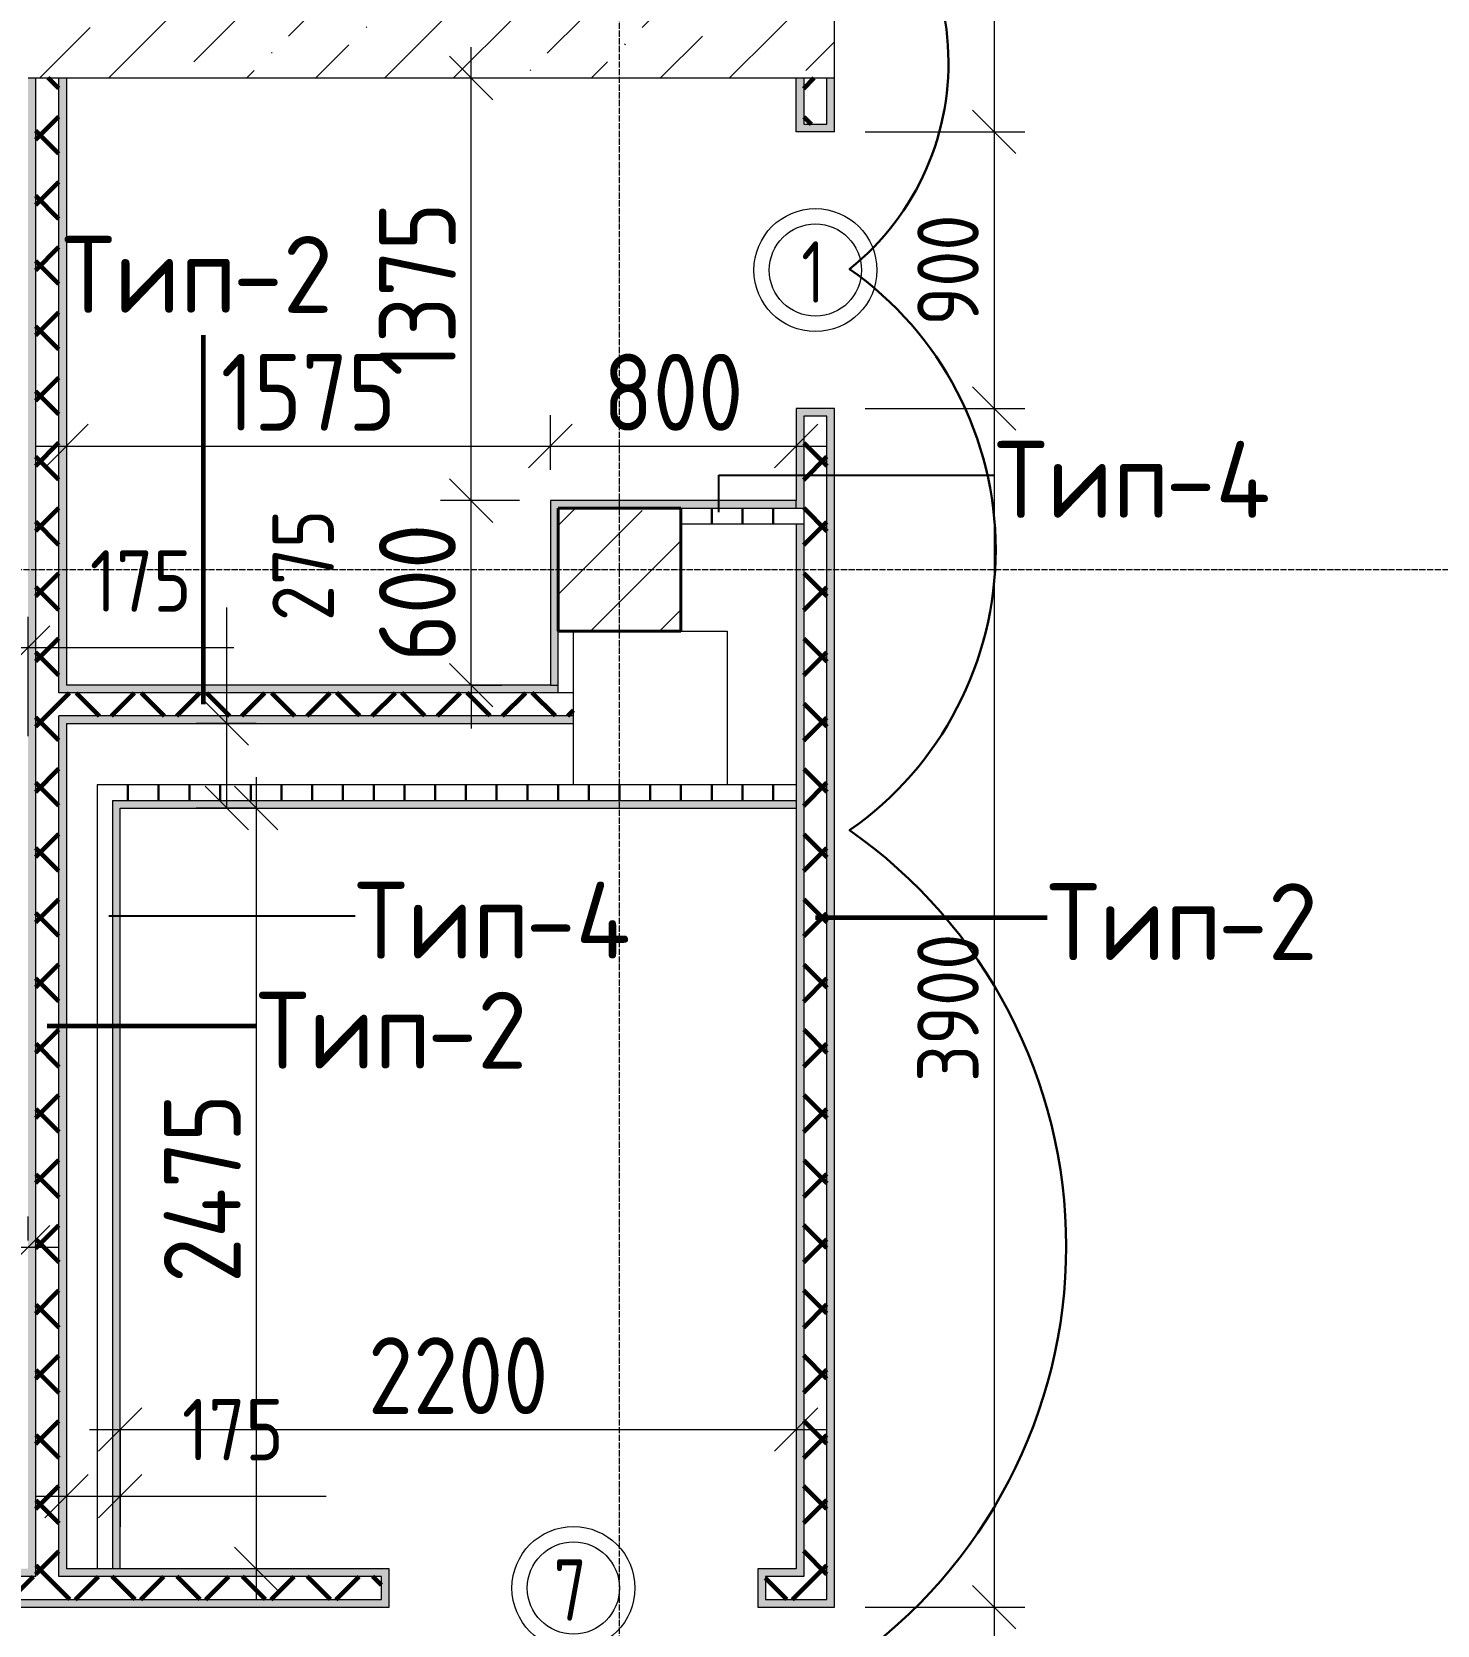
# Model space of a CAD drawing. Header units: millimetres. Extents: x -60946 to 138510, y -262288 to 24501.
# Drawn here: x -15503 to -10930, y -91977 to -86794 of the extents above; entities that cross this region are included whole.
import ezdxf

# ---------------------------------------------------------------- set-up
doc = ezdxf.new("R2010")
doc.units = ezdxf.units.MM
doc.linetypes.add('ADSK_Линия сетки', pattern=[25, 20, -2.5, 0, -2.5])
for name, color, linetype, lineweight in [('2)Тип-2', 3, 'Continuous', 60), ('Марки дверей', 7, 'Continuous', 20), ('Несущие колонны', 7, 'Continuous', 18), ('Оси', 7, 'Continuous', 9), ('Перекрытие', 7, 'Continuous', 18), ('Размеры', 7, 'Continuous', 9), ('Стены внутренние', 7, 'Continuous', 18), ('Стены наружные', 7, 'Continuous', 18), ('Стены штриховка', 7, 'Continuous', 9)]:
    doc.layers.add(name, color=color, linetype=linetype, lineweight=lineweight)
doc.layers.add('2)Тип-4', color=7, linetype='Continuous', lineweight=30, true_color=0x0080c0)
doc.styles.add('GOST Common_2', font='', dxfattribs={"width": 0.9, "height": 250})
doc.styles.add('GOST Common_3', font='', dxfattribs={"width": 0.9, "height": 200})
doc.styles.add('GOST Common_4', font='', dxfattribs={"height": 250})
doc.styles.add('GOST Common_B', font='', dxfattribs={"width": 0.8, "height": 200})
doc.styles.get('GOST Common_2').set_extended_font_data('GOST Common')
doc.styles.get('GOST Common_3').set_extended_font_data('GOST Common')
doc.styles.get('GOST Common_4').set_extended_font_data('GOST Common')
doc.styles.get('GOST Common_B').set_extended_font_data('GOST Common', bold=True)
doc.dimstyles.new('ADSK_Основной_2_0', dxfattribs={"dimscale": 304.8, "dimtxt": 201.142999, "dimasz": 0.463911, "dimexe": 0.328084, "dimexo": 0.328084, "dimgap": 0.164042, "dimtad": 1, "dimdec": 3, "dimrnd": 0.001, "dimdsep": 46, "dimtxsty": 'GOST Common_3', "dimblk1": 'OBLIQUE', "dimblk2": 'OBLIQUE', "dimsah": 1, "dimcen": 0.09, "dimdle": 0.328084, "dimazin": 2, "dimtfac": 1, "dimtdec": 4, "dimtix": 1, "dimtmove": 0, "dimatfit": 3, "dimfxl": 1, "dimtvp": 1, "dimtolj": 1, "dimtzin": 0, "dimlwd": 20, "dimlwe": 20, "dimarcsym": 2})
doc.dimstyles.new('ADSK_Основной_2_0_1', dxfattribs={"dimscale": 304.8, "dimtxt": 201.142999, "dimasz": 0.463911, "dimexe": 0.328084, "dimexo": 0.328084, "dimgap": 0.164042, "dimtad": 1, "dimdec": 3, "dimrnd": 0.001, "dimdsep": 46, "dimtxsty": 'GOST Common_3', "dimblk1": 'OBLIQUE', "dimblk2": 'OBLIQUE', "dimsah": 1, "dimcen": 0.09, "dimdle": 0.328084, "dimazin": 2, "dimtfac": 1, "dimtdec": 4, "dimtix": 1, "dimtmove": 1, "dimatfit": 3, "dimfxl": 1, "dimtvp": 1, "dimtolj": 1, "dimtzin": 0, "dimlwd": 20, "dimlwe": 20, "dimarcsym": 2})
doc.dimstyles.new('ADSK_Основной_2_0_3', dxfattribs={"dimscale": 304.8, "dimtxt": 201.142999, "dimasz": 0.463911, "dimexe": 0.328084, "dimexo": 0.328084, "dimgap": 0.164042, "dimtad": 1, "dimdec": 3, "dimrnd": 0.001, "dimdsep": 46, "dimtxsty": 'GOST Common_2', "dimblk1": 'OBLIQUE', "dimblk2": 'OBLIQUE', "dimsah": 1, "dimcen": 0.09, "dimdle": 0.328084, "dimazin": 2, "dimtfac": 1, "dimtdec": 4, "dimtix": 1, "dimtmove": 0, "dimatfit": 3, "dimfxl": 1, "dimtvp": 1, "dimtolj": 1, "dimtzin": 0, "dimlwd": 20, "dimlwe": 20, "dimarcsym": 2})
pattern_1 = [(45, (9.36, -97949.04), (84.1895, 308.69595), [396.875, -79.375, 3.353, -76.022])]
pattern_2 = [(45, (9.36, -97949.04), (-106.066, 106.066), []), (135, (9.36, -97949.04), (-106.066, -106.066), [])]
pattern_3 = [(90, (9.36, -97949.04), (-100, 6e-15), [])]

# ---------------------------------------------------------------- blocks, each defined once
blk = doc.blocks.new('ADSK_КолоннаЖБ_Прямоугольная - 400x400 мм-1807142-Кладочный план 2-го этаж')
at = {"layer": 'Несущие колонны', "lineweight": 40}
for p, q in [((-200, 200), (200, 200)), ((-200, -200), (-200, 200)), ((200, 200), (200, -200)), ((200, -200), (-200, -200))]:
    blk.add_line(p, q, dxfattribs=at)
blk = doc.blocks.new('_Oblique')
at = {"color": 0, "linetype": 'ByBlock', "lineweight": -2}
blk.add_line((-0.5, -0.5), (0.5, 0.5), dxfattribs=at)
blk = doc.blocks.new('*D4641')
at = {"layer": 'Defpoints', "color": 0, "transparency": 16777216}
for p in [(-12890.6, -85819.1), (-12890.6, -87119.1), (-12371.5, -87119.1)]:
    blk.add_point(p, dxfattribs=at)
at = {"layer": 'Размеры', "color": 0, "lineweight": 20, "transparency": 16777216}
for p, q in [((-12371.5, -85719.1), (-12371.5, -87219.1)), ((-12790.6, -85819.1), (-12271.5, -85819.1)), ((-12790.6, -87119.1), (-12271.5, -87119.1))]:
    blk.add_line(p, q, dxfattribs=at)
at = {"layer": 'Размеры', "color": 0, "lineweight": 20, "transparency": 16777216, "xscale": 141.4, "yscale": 141.4, "zscale": 141.4}
for p, rotation in [((-12371.5, -85819.1), 90), ((-12371.5, -87119.1), 270)]:
    blk.add_blockref('_Oblique', p, dxfattribs=dict(at, rotation=rotation))
at = {"layer": 'Размеры', "color": 0, "lineweight": 9, "transparency": 16777216, "insert": (-12521.5, -86469.1), "char_height": 200, "width": 560.473, "attachment_point": 5, "rotation": 90, "style": 'GOST Common_3'}
blk.add_mtext('\\A1;1300', dxfattribs=at)
blk = doc.blocks.new('*D4642')
at = {"layer": 'Defpoints', "color": 0, "transparency": 16777216}
for p in [(-12890.6, -87119.1), (-12890.6, -88019.1), (-12371.5, -88019.1)]:
    blk.add_point(p, dxfattribs=at)
at = {"layer": 'Размеры', "color": 0, "lineweight": 20, "transparency": 16777216}
for p, q in [((-12371.5, -87019.1), (-12371.5, -88119.1)), ((-12790.6, -87119.1), (-12271.5, -87119.1)), ((-12790.6, -88019.1), (-12271.5, -88019.1))]:
    blk.add_line(p, q, dxfattribs=at)
at = {"layer": 'Размеры', "color": 0, "lineweight": 20, "transparency": 16777216, "xscale": 141.4, "yscale": 141.4, "zscale": 141.4}
for p, rotation in [((-12371.5, -87119.1), 90), ((-12371.5, -88019.1), 270)]:
    blk.add_blockref('_Oblique', p, dxfattribs=dict(at, rotation=rotation))
at = {"layer": 'Размеры', "color": 0, "lineweight": 9, "transparency": 16777216, "insert": (-12521.5, -87569.1), "char_height": 200, "width": 454.106, "attachment_point": 5, "rotation": 90, "style": 'GOST Common_3'}
blk.add_mtext('\\A1;900', dxfattribs=at)
blk = doc.blocks.new('*D4643')
at = {"layer": 'Defpoints', "color": 0, "transparency": 16777216}
for p in [(-12890.6, -88019.1), (-12890.6, -91919.1), (-12371.5, -91919.1)]:
    blk.add_point(p, dxfattribs=at)
at = {"layer": 'Размеры', "color": 0, "lineweight": 20, "transparency": 16777216}
for p, q in [((-12371.5, -87919.1), (-12371.5, -92019.1)), ((-12790.6, -88019.1), (-12271.5, -88019.1)), ((-12790.6, -91919.1), (-12271.5, -91919.1))]:
    blk.add_line(p, q, dxfattribs=at)
at = {"layer": 'Размеры', "color": 0, "lineweight": 20, "transparency": 16777216, "xscale": 141.4, "yscale": 141.4, "zscale": 141.4}
for p, rotation in [((-12371.5, -88019.1), 90), ((-12371.5, -91919.1), 270)]:
    blk.add_blockref('_Oblique', p, dxfattribs=dict(at, rotation=rotation))
at = {"layer": 'Размеры', "color": 0, "lineweight": 9, "transparency": 16777216, "insert": (-12521.5, -89969.1), "char_height": 200, "width": 605.475, "attachment_point": 5, "rotation": 90, "style": 'GOST Common_3'}
blk.add_mtext('\\A1;3900', dxfattribs=at)
blk = doc.blocks.new('*D4644')
at = {"layer": 'Defpoints', "color": 0, "transparency": 16777216}
for p in [(-12890.6, -91919.1), (-13015.6, -94319.1), (-12371.5, -94319.1)]:
    blk.add_point(p, dxfattribs=at)
at = {"layer": 'Размеры', "color": 0, "lineweight": 20, "transparency": 16777216}
for p, q in [((-12371.5, -91819.1), (-12371.5, -94419.1)), ((-12790.6, -91919.1), (-12271.5, -91919.1)), ((-12915.6, -94319.1), (-12271.5, -94319.1))]:
    blk.add_line(p, q, dxfattribs=at)
at = {"layer": 'Размеры', "color": 0, "lineweight": 20, "transparency": 16777216, "xscale": 141.4, "yscale": 141.4, "zscale": 141.4}
for p, rotation in [((-12371.5, -91919.1), 90), ((-12371.5, -94319.1), 270)]:
    blk.add_blockref('_Oblique', p, dxfattribs=dict(at, rotation=rotation))
at = {"layer": 'Размеры', "color": 0, "lineweight": 9, "transparency": 16777216, "insert": (-12521.5, -93119.1), "char_height": 200, "width": 625.93, "attachment_point": 5, "rotation": 90, "style": 'GOST Common_3'}
blk.add_mtext('\\A1;2400', dxfattribs=at)
blk = doc.blocks.new('*D4674')
at = {"layer": 'Defpoints', "color": 0, "transparency": 16777216}
for p in [(-12890.6, -91919.1), (-13140.6, -92301), (-12890.6, -92617.9)]:
    blk.add_point(p, dxfattribs=at)
at = {"layer": 'Размеры', "color": 0, "lineweight": 20, "transparency": 16777216}
for p, q in [((-12890.6, -92019.1), (-12890.6, -92717.9)), ((-13140.6, -92401), (-13140.6, -92717.9)), ((-13140.6, -92617.9), (-13844.9, -92617.9)), ((-12890.6, -92617.9), (-13240.6, -92617.9))]:
    blk.add_line(p, q, dxfattribs=at)
at = {"layer": 'Размеры', "color": 0, "lineweight": 20, "transparency": 16777216, "xscale": 141.4, "yscale": 141.4, "zscale": 141.4, "rotation": 180}
blk.add_blockref('_Oblique', (-13140.6, -92617.9), dxfattribs=at)
at = {"layer": 'Размеры', "color": 0, "lineweight": 20, "transparency": 16777216, "xscale": 141.4, "yscale": 141.4, "zscale": 141.4}
blk.add_blockref('_Oblique', (-12890.6, -92617.9), dxfattribs=at)
at = {"layer": 'Размеры', "color": 0, "lineweight": 9, "transparency": 16777216, "insert": (-13790.5, -92301.3), "char_height": 200, "width": 454.106, "attachment_point": 1, "line_spacing_factor": 1.022761, "style": 'GOST Common_3'}
blk.add_mtext('\\A1;250', dxfattribs=at)
blk = doc.blocks.new('*D4677')
at = {"layer": 'Defpoints', "color": 0, "transparency": 16777216}
for p in [(-15515.6, -88797.2), (-15515.6, -89185), (-15690.6, -89469.1)]:
    blk.add_point(p, dxfattribs=at)
at = {"layer": 'Размеры', "color": 0, "lineweight": 20, "transparency": 16777216}
for p, q in [((-15690.6, -89369.1), (-15690.6, -88697.2)), ((-15515.6, -89085), (-15515.6, -88697.2)), ((-15790.6, -88797.2), (-15515.6, -88797.2)), ((-15515.6, -88797.2), (-14845.7, -88797.2))]:
    blk.add_line(p, q, dxfattribs=at)
at = {"layer": 'Размеры', "color": 0, "lineweight": 20, "transparency": 16777216, "xscale": 141.4, "yscale": 141.4, "zscale": 141.4, "rotation": 180}
blk.add_blockref('_Oblique', (-15690.6, -88797.2), dxfattribs=at)
at = {"layer": 'Размеры', "color": 0, "lineweight": 20, "transparency": 16777216, "xscale": 141.4, "yscale": 141.4, "zscale": 141.4}
blk.add_blockref('_Oblique', (-15515.6, -88797.2), dxfattribs=at)
at = {"layer": 'Размеры', "color": 0, "lineweight": 9, "transparency": 16777216, "insert": (-15314.5, -88480.6), "char_height": 200, "width": 409.104, "attachment_point": 1, "line_spacing_factor": 1.022761, "style": 'GOST Common_3'}
blk.add_mtext('\\A1;175', dxfattribs=at)
blk = doc.blocks.new('М_двери1 - Марка экземпляра 2-3719212-Кладочный план 2-го этаж')
at = {"layer": 'Марки дверей'}
for radius in [2, 1.5]:
    blk.add_circle((0, 0), radius, dxfattribs=at)
blk = doc.blocks.new('*D5058')
at = {"layer": 'Defpoints', "color": 0, "transparency": 16777216}
for p in [(-16790.6, -90604.1), (-15515.6, -90748.1), (-15515.6, -90826.1)]:
    blk.add_point(p, dxfattribs=at)
at = {"layer": 'Размеры', "color": 0, "lineweight": 20, "transparency": 16777216}
for p, q in [((-15515.6, -90726.1), (-15515.6, -90648.1)), ((-16790.6, -90704.1), (-16790.6, -90848.1)), ((-16890.6, -90748.1), (-15415.6, -90748.1))]:
    blk.add_line(p, q, dxfattribs=at)
at = {"layer": 'Размеры', "color": 0, "lineweight": 20, "transparency": 16777216, "xscale": 141.4, "yscale": 141.4, "zscale": 141.4, "rotation": 180}
blk.add_blockref('_Oblique', (-16790.6, -90748.1), dxfattribs=at)
at = {"layer": 'Размеры', "color": 0, "lineweight": 20, "transparency": 16777216, "xscale": 141.4, "yscale": 141.4, "zscale": 141.4}
blk.add_blockref('_Oblique', (-15515.6, -90748.1), dxfattribs=at)
at = {"layer": 'Размеры', "color": 0, "lineweight": 9, "transparency": 16777216, "insert": (-16305, -90431.4), "char_height": 200, "width": 560.473, "attachment_point": 1, "line_spacing_factor": 1.022761, "style": 'GOST Common_3'}
blk.add_mtext('\\A1;1275', dxfattribs=at)
blk = doc.blocks.new('*D5059')
at = {"layer": 'Defpoints', "color": 0, "transparency": 16777216}
for p in [(-14673.4, -89044.1), (-14868.4, -89319.1), (-14673.4, -89319.1)]:
    blk.add_point(p, dxfattribs=at)
at = {"layer": 'Размеры', "color": 0, "lineweight": 20, "transparency": 16777216}
for p, q in [((-14868.4, -89044.1), (-14868.4, -88667.2)), ((-14868.4, -89319.1), (-14868.4, -88944.1)), ((-14773.4, -89044.1), (-14968.4, -89044.1)), ((-14773.4, -89319.1), (-14968.4, -89319.1))]:
    blk.add_line(p, q, dxfattribs=at)
at = {"layer": 'Размеры', "color": 0, "lineweight": 20, "transparency": 16777216, "xscale": 141.4, "yscale": 141.4, "zscale": 141.4}
for p, rotation in [((-14868.4, -89044.1), 90), ((-14868.4, -89319.1), 270)]:
    blk.add_blockref('_Oblique', p, dxfattribs=dict(at, rotation=rotation))
at = {"layer": 'Размеры', "color": 0, "lineweight": 9, "transparency": 16777216, "insert": (-14720.3, -88710.9), "char_height": 200, "width": 454.106, "attachment_point": 1, "rotation": 90, "line_spacing_factor": 1.022761, "style": 'GOST Common_3'}
blk.add_mtext('\\A1;275', dxfattribs=at)
blk = doc.blocks.new('*D5060')
at = {"layer": 'Defpoints', "color": 0, "transparency": 16777216}
for p in [(-14673.4, -89319.1), (-14773.4, -91794.1), (-14673.4, -91794.1)]:
    blk.add_point(p, dxfattribs=at)
at = {"layer": 'Размеры', "color": 0, "lineweight": 20, "transparency": 16777216}
for p, q in [((-14773.4, -89219.1), (-14773.4, -91894.1)), ((-14773.4, -89319.1), (-14873.4, -89319.1)), ((-14773.4, -91794.1), (-14873.4, -91794.1))]:
    blk.add_line(p, q, dxfattribs=at)
at = {"layer": 'Размеры', "color": 0, "lineweight": 20, "transparency": 16777216, "xscale": 141.4, "yscale": 141.4, "zscale": 141.4}
for p, rotation in [((-14773.4, -89319.1), 90), ((-14773.4, -91794.1), 270)]:
    blk.add_blockref('_Oblique', p, dxfattribs=dict(at, rotation=rotation))
at = {"layer": 'Размеры', "color": 0, "lineweight": 9, "transparency": 16777216, "insert": (-14948.4, -90556.6), "char_height": 250, "width": 625.93, "attachment_point": 5, "rotation": 90, "style": 'GOST Common_2'}
blk.add_mtext('\\A1;2475', dxfattribs=at)
blk = doc.blocks.new('*D5061')
at = {"layer": 'Defpoints', "color": 0, "transparency": 16777216}
for p in [(-14073.4, -88319.1), (-13815.6, -88319.1), (-14173.4, -88919.1)]:
    blk.add_point(p, dxfattribs=at)
at = {"layer": 'Размеры', "color": 0, "lineweight": 20, "transparency": 16777216}
for p, q in [((-14073.4, -88319.1), (-14073.4, -88177.7)), ((-13915.6, -88319.1), (-14173.4, -88319.1)), ((-14073.4, -88919.1), (-14073.4, -88319.1)), ((-14073.4, -88919.1), (-13973.4, -88919.1)), ((-14073.4, -88919.1), (-14073.4, -89060.5))]:
    blk.add_line(p, q, dxfattribs=at)
at = {"layer": 'Размеры', "color": 0, "lineweight": 20, "transparency": 16777216, "xscale": 141.4, "yscale": 141.4, "zscale": 141.4}
for p, rotation in [((-14073.4, -88319.1), 270), ((-14073.4, -88919.1), 90)]:
    blk.add_blockref('_Oblique', p, dxfattribs=dict(at, rotation=rotation))
at = {"layer": 'Размеры', "color": 0, "lineweight": 9, "transparency": 16777216, "insert": (-14248.4, -88619.1), "char_height": 250, "width": 454.106, "attachment_point": 5, "rotation": 90, "style": 'GOST Common_2'}
blk.add_mtext('\\A1;600', dxfattribs=at)
blk = doc.blocks.new('*D5062')
at = {"layer": 'Defpoints', "color": 0, "transparency": 16777216}
for p in [(-14173.4, -86944.1), (-14073.4, -86944.1), (-13815.6, -88319.1)]:
    blk.add_point(p, dxfattribs=at)
at = {"layer": 'Размеры', "color": 0, "lineweight": 20, "transparency": 16777216}
for p, q in [((-14073.4, -88419.1), (-14073.4, -86844.1)), ((-14073.4, -86944.1), (-13973.4, -86944.1)), ((-13915.6, -88319.1), (-14173.4, -88319.1))]:
    blk.add_line(p, q, dxfattribs=at)
at = {"layer": 'Размеры', "color": 0, "lineweight": 20, "transparency": 16777216, "xscale": 141.4, "yscale": 141.4, "zscale": 141.4}
for p, rotation in [((-14073.4, -86944.1), 90), ((-14073.4, -88319.1), 270)]:
    blk.add_blockref('_Oblique', p, dxfattribs=dict(at, rotation=rotation))
at = {"layer": 'Размеры', "color": 0, "lineweight": 9, "transparency": 16777216, "insert": (-14248.4, -87631.6), "char_height": 250, "width": 560.473, "attachment_point": 5, "rotation": 90, "style": 'GOST Common_2'}
blk.add_mtext('\\A1;1375', dxfattribs=at)
blk = doc.blocks.new('*D5063')
at = {"layer": 'Defpoints', "color": 0, "transparency": 16777216}
for p in [(-15390.6, -88041.6), (-13815.6, -88141.5), (-13815.6, -88319.1)]:
    blk.add_point(p, dxfattribs=at)
at = {"layer": 'Размеры', "color": 0, "lineweight": 20, "transparency": 16777216}
for p, q in [((-13815.6, -88219.1), (-13815.6, -88041.5)), ((-15490.6, -88141.5), (-13715.6, -88141.5)), ((-15390.6, -88141.6), (-15390.6, -88241.5))]:
    blk.add_line(p, q, dxfattribs=at)
at = {"layer": 'Размеры', "color": 0, "lineweight": 20, "transparency": 16777216, "xscale": 141.4, "yscale": 141.4, "zscale": 141.4, "rotation": 180}
blk.add_blockref('_Oblique', (-15390.6, -88141.5), dxfattribs=at)
at = {"layer": 'Размеры', "color": 0, "lineweight": 20, "transparency": 16777216, "xscale": 141.4, "yscale": 141.4, "zscale": 141.4}
blk.add_blockref('_Oblique', (-13815.6, -88141.5), dxfattribs=at)
at = {"layer": 'Размеры', "color": 0, "lineweight": 9, "transparency": 16777216, "insert": (-14603.1, -87966.5), "char_height": 250, "width": 560.473, "attachment_point": 5, "style": 'GOST Common_2'}
blk.add_mtext('\\A1;1575', dxfattribs=at)
blk = doc.blocks.new('*D5064')
at = {"layer": 'Defpoints', "color": 0, "transparency": 16777216}
for p in [(-13015.6, -88041.6), (-13015.6, -88141.5), (-13815.6, -88319.1)]:
    blk.add_point(p, dxfattribs=at)
at = {"layer": 'Размеры', "color": 0, "lineweight": 20, "transparency": 16777216}
for p, q in [((-13815.6, -88219.1), (-13815.6, -88041.5)), ((-13915.6, -88141.5), (-12915.6, -88141.5)), ((-13015.6, -88141.6), (-13015.6, -88241.5))]:
    blk.add_line(p, q, dxfattribs=at)
at = {"layer": 'Размеры', "color": 0, "lineweight": 20, "transparency": 16777216, "xscale": 141.4, "yscale": 141.4, "zscale": 141.4, "rotation": 180}
blk.add_blockref('_Oblique', (-13815.6, -88141.5), dxfattribs=at)
at = {"layer": 'Размеры', "color": 0, "lineweight": 20, "transparency": 16777216, "xscale": 141.4, "yscale": 141.4, "zscale": 141.4}
blk.add_blockref('_Oblique', (-13015.6, -88141.5), dxfattribs=at)
at = {"layer": 'Размеры', "color": 0, "lineweight": 9, "transparency": 16777216, "insert": (-13415.6, -87966.5), "char_height": 250, "width": 454.106, "attachment_point": 5, "style": 'GOST Common_2'}
blk.add_mtext('\\A1;800', dxfattribs=at)
blk = doc.blocks.new('*D5065')
at = {"layer": 'Defpoints', "color": 0, "transparency": 16777216}
for p in [(-15390.6, -91240.7), (-15215.6, -91240.7), (-15215.6, -91557.8)]:
    blk.add_point(p, dxfattribs=at)
at = {"layer": 'Размеры', "color": 0, "lineweight": 20, "transparency": 16777216}
for p, q in [((-15390.6, -91340.7), (-15390.6, -91657.8)), ((-15215.6, -91340.7), (-15215.6, -91657.8)), ((-15490.6, -91557.8), (-15215.6, -91557.8)), ((-15215.6, -91557.8), (-14545.7, -91557.8))]:
    blk.add_line(p, q, dxfattribs=at)
at = {"layer": 'Размеры', "color": 0, "lineweight": 20, "transparency": 16777216, "xscale": 141.4, "yscale": 141.4, "zscale": 141.4, "rotation": 180}
blk.add_blockref('_Oblique', (-15390.6, -91557.8), dxfattribs=at)
at = {"layer": 'Размеры', "color": 0, "lineweight": 20, "transparency": 16777216, "xscale": 141.4, "yscale": 141.4, "zscale": 141.4}
blk.add_blockref('_Oblique', (-15215.6, -91557.8), dxfattribs=at)
at = {"layer": 'Размеры', "color": 0, "lineweight": 9, "transparency": 16777216, "insert": (-15014.5, -91241.2), "char_height": 200, "width": 409.104, "attachment_point": 1, "line_spacing_factor": 1.022761, "style": 'GOST Common_3'}
blk.add_mtext('\\A1;175', dxfattribs=at)
blk = doc.blocks.new('*D5066')
at = {"layer": 'Defpoints', "color": 0, "transparency": 16777216}
for p in [(-15215.6, -91240.7), (-13015.6, -91240.7), (-13015.6, -91340.7)]:
    blk.add_point(p, dxfattribs=at)
at = {"layer": 'Размеры', "color": 0, "lineweight": 20, "transparency": 16777216}
for p, q in [((-15315.6, -91340.7), (-12915.6, -91340.7)), ((-15215.6, -91340.7), (-15215.6, -91440.7)), ((-13015.6, -91340.7), (-13015.6, -91440.7))]:
    blk.add_line(p, q, dxfattribs=at)
at = {"layer": 'Размеры', "color": 0, "lineweight": 20, "transparency": 16777216, "xscale": 141.4, "yscale": 141.4, "zscale": 141.4, "rotation": 180}
blk.add_blockref('_Oblique', (-15215.6, -91340.7), dxfattribs=at)
at = {"layer": 'Размеры', "color": 0, "lineweight": 20, "transparency": 16777216, "xscale": 141.4, "yscale": 141.4, "zscale": 141.4}
blk.add_blockref('_Oblique', (-13015.6, -91340.7), dxfattribs=at)
at = {"layer": 'Размеры', "color": 0, "lineweight": 9, "transparency": 16777216, "insert": (-14115.6, -91165.7), "char_height": 250, "width": 605.475, "attachment_point": 5, "style": 'GOST Common_2'}
blk.add_mtext('\\A1;2200', dxfattribs=at)

msp = doc.modelspace()

# ---------------------------------------------------------------- hatches: boundary and pattern name
at = {"layer": '2)Тип-2'}
for points in [[(-15490.6385, -91794.0666), (-15490.6385, -86944.0666), (-15515.6385, -86944.0666), (-15515.6385, -91794.0666)], [(-13790.6385, -88944.0666), (-13790.6385, -88919.0666), (-15390.6385, -88919.0666), (-15390.6385, -88944.0666), (-14615.8577, -88944.0666)], [(-14615.8577, -89044.0666), (-13740.6385, -89044.0666), (-13740.6385, -89019.0666), (-15390.6385, -89019.0666), (-15390.6385, -89044.0666)]]:
    msp.add_hatch(color=256, dxfattribs=at).paths.add_polyline_path(points)
h = msp.add_hatch(dxfattribs=at)
h.set_pattern_fill('FP_4', color=256, style=0, pattern_type=2)
h.set_pattern_definition(pattern_2)
h.paths.add_polyline_path([(-15490.6385, -91819.0666), (-15415.6385, -91819.0666), (-15415.6385, -86944.0666), (-15490.6385, -86944.0666), (-15490.6385, -91794.0666)])
h = msp.add_hatch(color=256, dxfattribs=at)
h.paths.add_polyline_path([(-15390.6385, -91794.0666), (-15390.6385, -89019.0666), (-15415.6385, -89019.0666), (-15415.6385, -91794.0666)])
h.paths.add_polyline_path([(-15415.6385, -88944.0666), (-15390.6385, -88944.0666), (-15390.6385, -86944.0666), (-15415.6385, -86944.0666), (-15415.6385, -88572.0232)])
h = msp.add_hatch(color=256, dxfattribs=at)
h.paths.add_polyline_path([(-13015.6385, -91794.0666), (-12990.6385, -91794.0666), (-12990.6385, -88394.0666), (-13015.6385, -88394.0666), (-13015.6385, -90009.0608)])
h.paths.add_polyline_path([(-13015.6385, -88344.0666), (-12990.6385, -88344.0666), (-12990.6385, -88044.0666), (-12890.6385, -88044.0666), (-12890.6385, -88019.0666), (-13015.6385, -88019.0666), (-13015.6385, -88319.0666)])
h.paths.add_polyline_path([(-13015.6385, -87119.0666), (-12890.6385, -87119.0666), (-12890.6385, -87094.0666), (-12990.6385, -87094.0666), (-12990.6385, -86944.0666), (-13015.6385, -86944.0666)])
h = msp.add_hatch(dxfattribs=at)
h.set_pattern_fill('FP_4', color=256, style=0, pattern_type=2)
h.set_pattern_definition(pattern_2)
h.paths.add_polyline_path([(-12990.6385, -91819.0666), (-12915.6385, -91819.0666), (-12915.6385, -88044.0666), (-12990.6385, -88044.0666), (-12990.6385, -91794.0666)])
h.paths.add_polyline_path([(-12915.6385, -87094.0666), (-12915.6385, -86944.0666), (-12990.6385, -86944.0666), (-12990.6385, -87094.0666)])
h = msp.add_hatch(color=256, dxfattribs=at)
h.paths.add_polyline_path([(-12890.6385, -91794.0666), (-12890.6385, -88044.0666), (-12915.6385, -88044.0666), (-12915.6385, -91794.0666)])
h.paths.add_polyline_path([(-12890.6385, -87094.0666), (-12890.6385, -86944.0666), (-12915.6385, -86944.0666), (-12915.6385, -87094.0666)])
h = msp.add_hatch(dxfattribs=at)
h.set_pattern_fill('FP_4', color=256, style=0, pattern_type=2)
h.set_pattern_definition(pattern_2)
h.paths.add_polyline_path([(-15415.6385, -89019.0666), (-13740.6385, -89019.0666), (-13740.6385, -88944.0666), (-15415.6385, -88944.0666)])
h = msp.add_hatch(color=256, dxfattribs=at)
h.paths.add_polyline_path([(-16565.6385, -91919.0666), (-16540.6385, -91919.0666), (-16540.6385, -91794.0666), (-16990.6385, -91794.0666), (-16990.6385, -91819.0666), (-16565.6385, -91819.0666), (-16565.6385, -91894.0666)])
h.paths.add_polyline_path([(-18390.6385, -91919.0666), (-18390.6385, -91819.0666), (-17065.6385, -91819.0666), (-17065.6385, -91794.0666), (-18415.6385, -91794.0666), (-18415.6385, -91919.0666)])
h.paths.add_polyline_path([(-13140.6385, -91919.0666), (-13115.6385, -91919.0666), (-13115.6385, -91819.0666), (-12990.6385, -91819.0666), (-12990.6385, -91794.0666), (-13140.6385, -91794.0666)])
h.paths.add_polyline_path([(-14340.6385, -91919.0666), (-14340.6385, -91794.0666), (-15415.6385, -91794.0666), (-15415.6385, -91819.0666), (-14365.6385, -91819.0666), (-14365.6385, -91919.0666)])
h.paths.add_polyline_path([(-19315.6385, -91919.0666), (-19315.6385, -91794.0666), (-19540.6385, -91794.0666), (-19540.6385, -91819.0666), (-19340.6385, -91819.0666), (-19340.6385, -91919.0666)])
h.paths.add_polyline_path([(-15615.6385, -91919.0666), (-15615.6385, -91819.0666), (-15490.6385, -91819.0666), (-15490.6385, -91794.0666), (-15640.6385, -91794.0666), (-15640.6385, -91919.0666)])
h.paths.add_polyline_path([(-12915.6385, -91819.0666), (-12890.6385, -91819.0666), (-12890.6385, -91794.0666), (-12915.6385, -91794.0666)])
h = msp.add_hatch(color=256, dxfattribs=at)
h.paths.add_polyline_path([(-15615.6385, -91919.0666), (-14365.6385, -91919.0666), (-14365.6385, -91894.0666), (-15615.6385, -91894.0666)])
h.paths.add_polyline_path([(-12890.6385, -91919.0666), (-12890.6385, -91819.0666), (-12915.6385, -91819.0666), (-12915.6385, -91894.0666), (-13115.6385, -91894.0666), (-13115.6385, -91919.0666)])
h.paths.add_polyline_path([(-19340.6385, -91919.0666), (-19340.6385, -91894.0666), (-19540.6385, -91894.0666), (-19540.6385, -91919.0666)])
h.paths.add_polyline_path([(-18390.6385, -91919.0666), (-16565.6385, -91919.0666), (-16565.6385, -91894.0666), (-18390.6385, -91894.0666)])
h = msp.add_hatch(dxfattribs=at)
h.set_pattern_fill('FP_4', color=256, style=0, pattern_type=2)
h.set_pattern_definition(pattern_2)
h.paths.add_polyline_path([(-19340.6385, -91894.0666), (-19340.6385, -91819.0666), (-19540.6385, -91819.0666), (-19540.6385, -91894.0666)])
h.paths.add_polyline_path([(-12915.6385, -91894.0666), (-12915.6385, -91819.0666), (-13115.6385, -91819.0666), (-13115.6385, -91894.0666)])
h.paths.add_polyline_path([(-18390.6385, -91894.0666), (-16565.6385, -91894.0666), (-16565.6385, -91819.0666), (-18390.6385, -91819.0666)])
h.paths.add_polyline_path([(-14365.6385, -91894.0666), (-14365.6385, -91819.0666), (-15615.6385, -91819.0666), (-15615.6385, -91894.0666)])
at = {"layer": '2)Тип-4', "true_color": 0x0080c0, "transparency": 33554687}
for points in [[(-13015.6385, -88344.0666), (-13015.6385, -88319.0666), (-13815.6385, -88319.0666), (-13815.6385, -88344.0666), (-13168.0514, -88344.0666)], [(-13815.6385, -88919.0666), (-13790.6385, -88919.0666), (-13790.6385, -88344.0666), (-13815.6385, -88344.0666), (-13815.6385, -88572.0232)], [(-15240.6385, -91794.0666), (-15215.6385, -91794.0666), (-15215.6385, -89294.0666), (-15240.6385, -89294.0666), (-15240.6385, -90009.0608)], [(-13015.6385, -89319.0666), (-13015.6385, -89294.0666), (-15215.6385, -89294.0666), (-15215.6385, -89319.0666), (-13168.0514, -89319.0666)]]:
    msp.add_hatch(color=142, dxfattribs=at).paths.add_polyline_path(points)
h = msp.add_hatch(dxfattribs=at)
h.set_pattern_fill('FP_6', color=142, style=0, pattern_type=2)
h.set_pattern_definition(pattern_3)
h.paths.add_polyline_path([(-13015.6385, -88394.0666), (-12990.6385, -88394.0666), (-12990.6385, -88344.0666), (-13390.6385, -88344.0666), (-13390.6385, -88394.0666), (-13168.0514, -88394.0666)])
h = msp.add_hatch(dxfattribs=at)
h.set_pattern_fill('FP_6', color=142, style=0, pattern_type=2)
h.set_pattern_definition(pattern_3)
h.paths.add_polyline_path([(-13015.6385, -89294.0666), (-13015.6385, -89244.0666), (-15240.6385, -89244.0666), (-15240.6385, -89294.0666), (-13168.0514, -89294.0666)])
at = {"layer": 'Несущие колонны', "lineweight": 9}
h = msp.add_hatch(dxfattribs=at)
h.set_pattern_fill('FP_1', color=256, style=0, pattern_type=2)
h.set_pattern_definition([(45, (9.36, -97949.04), (-224.5064, 224.5064), []), (45, (233.87, -97949.04), (-224.5064, 224.5064), [396.875, -79.375, 3.353, -76.022])])
h.paths.add_polyline_path([(-13790.6385, -88744.0666), (-13390.6385, -88744.0666), (-13390.6385, -88344.0666), (-13790.6385, -88344.0666), (-13790.6385, -88572.0232)])
at = {"layer": 'Стены наружные', "lineweight": 9}
h = msp.add_hatch(dxfattribs=at)
h.set_pattern_fill('FP_2', color=256, style=0, pattern_type=2)
h.set_pattern_definition(pattern_1)
h.paths.add_polyline_path([(-13090.6385, -86944.0666), (-12890.6385, -86944.0666), (-12890.6385, -85819.0666), (-13090.6385, -85819.0666), (-13090.6385, -86744.0666)])
h.paths.add_polyline_path([(-13090.6385, -84269.0666), (-12890.6385, -84269.0666), (-12890.6385, -83344.0666), (-13090.6385, -83344.0666), (-13090.6385, -84260.9104)])
h = msp.add_hatch(dxfattribs=at)
h.set_pattern_fill('FP_2', color=256, style=0, pattern_type=2)
h.set_pattern_definition(pattern_1)
h.paths.add_polyline_path([(-13168.0514, -86944.0666), (-13090.6385, -86944.0666), (-13090.6385, -86744.0666), (-21290.6385, -86744.0666), (-21290.6385, -86944.0666), (-15390.6385, -86944.0666)])

# ---------------------------------------------------------------- linework, layer by layer
at = {"layer": '2)Тип-2'}
for p, q in [((-14944.1607, -88981.5666), (-14944.1607, -87780.5666)), ((-12953.1385, -89674.9338), (-12198.6473, -89674.9338)), ((-15453.1385, -90027.8987), (-14771.6697, -90027.8987))]:
    msp.add_line(p, q, dxfattribs=at)
at = {"layer": '2)Тип-4', "lineweight": 25}
for p, q in [((-13267.0527, -88236.0486), (-12368.9773, -88236.0486)), ((-13267.0527, -88356.5666), (-13267.0527, -88236.0486)), ((-15253.1385, -89669.9073), (-14451.4434, -89669.9073))]:
    msp.add_line(p, q, dxfattribs=at)
at = {"layer": '2)Тип-4', "color": 5}
msp.add_lwpolyline([(-19500.5503, -92169.1708, -0.52056705), (-19500.5503, -89634.0847, -0.52056705), (-19500.5503, -88068.9996, -0.52056705), (-19500.5503, -86608.5156, -0.52056705), (-17980.9764, -86158.1719, -0.52056705), (-15309.553, -86158.1719, -0.52056705), (-12934.9683, -86158.1719, -0.52056705), (-12841.5778, -87565.9804, -0.52056705), (-12841.5778, -89391.6164, -0.52056705), (-12841.5778, -92099.0377, -0.52056705), (-14907.4083, -92169.1708, -0.52056705), (-17413.365, -92169.1708, -0.52056705)], format="xyb", close=True, dxfattribs=at)
at = {"layer": 'Несущие колонны', "lineweight": 9}
for p, q in [((-13390.6385, -88344.0666), (-13790.6385, -88344.0666)), ((-13790.6385, -88344.0666), (-13790.6385, -88394.0666)), ((-13390.6385, -88394.0666), (-13390.6385, -88344.0666)), ((-13790.6385, -88394.0666), (-13790.6385, -88744.0666)), ((-13390.6385, -88744.0666), (-13390.6385, -88394.0666)), ((-13790.6385, -88744.0666), (-13740.6385, -88744.0666)), ((-13740.6385, -88744.0666), (-13390.6385, -88744.0666))]:
    msp.add_line(p, q, dxfattribs=at)
at = {"layer": 'Оси', "linetype": 'ADSK_Линия сетки', "lineweight": 5}
for p, q in [((-13590.6385, -108922.9178), (-13590.6385, -73448.1214)), ((62525.08, -88544.0666), (-25230.7352, -88544.0666))]:
    msp.add_line(p, q, dxfattribs=at)
at = {"layer": 'Перекрытие'}
for p, q in [((-13390.6385, -88744.0666), (-13240.6385, -88744.0666)), ((-13240.6385, -88744.0666), (-13240.6385, -89244.0666)), ((-13740.6385, -89244.0666), (-13740.6385, -89044.0666))]:
    msp.add_line(p, q, dxfattribs=at)
at = {"layer": 'Стены внутренние', "lineweight": 5}
for p, q in [((-15390.6385, -86944.0666), (-15390.6385, -88919.0666)), ((-13015.6385, -87119.0666), (-13015.6385, -86944.0666)), ((-12890.6385, -87119.0666), (-12890.6385, -86944.0666)), ((-12890.6385, -87119.0666), (-13015.6385, -87119.0666)), ((-13015.6385, -88019.0666), (-13015.6385, -88319.0666)), ((-12890.6385, -88019.0666), (-13015.6385, -88019.0666)), ((-12890.6385, -91919.0666), (-12890.6385, -88019.0666)), ((-13015.6385, -88319.0666), (-13815.6385, -88319.0666)), ((-13815.6385, -88319.0666), (-13815.6385, -88919.0666)), ((-13790.6385, -88344.0666), (-13390.6385, -88344.0666)), ((-13390.6385, -88344.0666), (-13390.6385, -88394.0666)), ((-13790.6385, -88744.0666), (-13790.6385, -88394.0666)), ((-13390.6385, -88394.0666), (-13015.6385, -88394.0666)), ((-13015.6385, -88394.0666), (-13015.6385, -91794.0666)), ((-13740.6385, -88744.0666), (-13790.6385, -88744.0666)), ((-13740.6385, -89044.0666), (-13740.6385, -88744.0666)), ((-13815.6385, -88919.0666), (-15390.6385, -88919.0666)), ((-15390.6385, -89044.0666), (-15390.6385, -91794.0666)), ((-15390.6385, -89044.0666), (-13740.6385, -89044.0666)), ((-15290.6385, -89244.0666), (-15290.6385, -91794.0666)), ((-13015.6385, -89244.0666), (-15290.6385, -89244.0666)), ((-15215.6385, -91794.0666), (-15215.6385, -89319.0666)), ((-15215.6385, -89319.0666), (-13015.6385, -89319.0666)), ((-14340.6385, -91794.0666), (-15390.6385, -91794.0666)), ((-14340.6385, -91919.0666), (-14340.6385, -91794.0666)), ((-13015.6385, -91794.0666), (-13140.6385, -91794.0666)), ((-13140.6385, -91794.0666), (-13140.6385, -91919.0666)), ((-15640.6385, -91919.0666), (-14340.6385, -91919.0666)), ((-13140.6385, -91919.0666), (-12890.6385, -91919.0666))]:
    msp.add_line(p, q, dxfattribs=at)
at = {"layer": 'Стены наружные', "lineweight": 9}
for p, q in [((-12890.6385, -86944.0666), (-12890.6385, -85819.0666)), ((-15390.6385, -86944.0666), (-13015.6385, -86944.0666))]:
    msp.add_line(p, q, dxfattribs=at)
at = {"layer": 'Стены штриховка', "lineweight": 9}
for p, q in [((-15515.6385, -86944.0666), (-15390.6385, -86944.0666)), ((-15490.6385, -91819.0666), (-15490.6385, -86944.0666)), ((-15415.6385, -88944.0666), (-15415.6385, -86944.0666)), ((-13015.6385, -86944.0666), (-12890.6385, -86944.0666)), ((-12990.6385, -86944.0666), (-12990.6385, -87094.0666)), ((-12915.6385, -87094.0666), (-12915.6385, -86944.0666)), ((-12990.6385, -87094.0666), (-12915.6385, -87094.0666)), ((-12990.6385, -88044.0666), (-12990.6385, -91819.0666)), ((-12915.6385, -88044.0666), (-12990.6385, -88044.0666)), ((-12915.6385, -91894.0666), (-12915.6385, -88044.0666)), ((-13015.6385, -88344.0666), (-13015.6385, -88319.0666)), ((-13390.6385, -88344.0666), (-12990.6385, -88344.0666)), ((-13015.6385, -88394.0666), (-12990.6385, -88394.0666)), ((-13790.6385, -88944.0666), (-13790.6385, -88744.0666)), ((-13740.6385, -88944.0666), (-15415.6385, -88944.0666)), ((-13815.6385, -88919.0666), (-13790.6385, -88919.0666)), ((-15415.6385, -91819.0666), (-15415.6385, -89019.0666)), ((-13740.6385, -89019.0666), (-15415.6385, -89019.0666)), ((-15240.6385, -89294.0666), (-15240.6385, -91794.0666)), ((-15240.6385, -89294.0666), (-13015.6385, -89294.0666)), ((-15490.6385, -91819.0666), (-15615.6385, -91819.0666)), ((-14365.6385, -91819.0666), (-15415.6385, -91819.0666)), ((-14365.6385, -91894.0666), (-14365.6385, -91819.0666)), ((-13115.6385, -91819.0666), (-13115.6385, -91894.0666)), ((-12990.6385, -91819.0666), (-13115.6385, -91819.0666)), ((-15615.6385, -91894.0666), (-14365.6385, -91894.0666)), ((-13115.6385, -91894.0666), (-12915.6385, -91894.0666))]:
    msp.add_line(p, q, dxfattribs=at)

# ---------------------------------------------------------------- block references
at = {"layer": 'Марки дверей', "xscale": 99.99999999999993, "yscale": 99.99999999999993, "zscale": 99.99999999999993}
for p in [(-12953.1385, -87569.0666), (-13740.6385, -91856.5666)]:
    msp.add_blockref('М_двери1 - Марка экземпляра 2-3719212-Кладочный план 2-го этаж', p, dxfattribs=at)
at = {"layer": 'Несущие колонны', "lineweight": 40, "rotation": 89.9999999999999}
msp.add_blockref('ADSK_КолоннаЖБ_Прямоугольная - 400x400 мм-1807142-Кладочный план 2-го этаж', (-13590.6385, -88544.0666), dxfattribs=at)

# ---------------------------------------------------------------- texts
at = {"layer": '2)Тип-2', "color": 116, "lineweight": 9, "true_color": 0x008040, "char_height": 250, "attachment_point": 1, "style": 'GOST Common_4'}
for s, insert, width in [('Тип', (-15404.1607, -87458.1395), 673.4175), ('-2', (-14848.5357, -87458.1395), 432.91125), ('Тип', (-12198.6473, -89564.0067), 673.4175), ('-2', (-11643.0223, -89564.0067), 432.91125), ('Тип', (-14771.6697, -89916.9716), 673.4175), ('-2', (-14216.0447, -89916.9716), 432.91125)]:
    msp.add_mtext(s, dxfattribs=dict(at, insert=insert, width=width))
at = {"layer": '2)Тип-4', "color": 116, "lineweight": 30, "true_color": 0x008040, "char_height": 250, "attachment_point": 1, "style": 'GOST Common_4'}
for s, insert, width in [('Тип', (-12368.9773, -88125.1216), 673.4175), ('-4', (-11813.3523, -88125.1216), 456.961875), ('Тип', (-14451.4434, -89558.9802), 673.4175), ('-4', (-13895.8184, -89558.9802), 456.961875)]:
    msp.add_mtext(s, dxfattribs=dict(at, insert=insert, width=width))
at = {"layer": 'Марки дверей', "lineweight": 5, "char_height": 200, "attachment_point": 1, "style": 'GOST Common_B'}
for s, insert, width in [('\\fGOST Common|b1|i0|c204|p34|;\\W.8;1', (-12998.7959, -87475.4076), 102.616), ('\\fGOST Common|b1|i0|c204|p34|;\\W.8;7', (-13804.6959, -91762.9076), 147.5105)]:
    msp.add_mtext(s, dxfattribs=dict(at, insert=insert, width=width))

# ---------------------------------------------------------------- dimensions: what is measured, and where the dimension line sits
at = {"layer": 'Размеры', "lineweight": 9}
for base, p1, p2, dimstyle, override, picture, middle in [((-12371.4865, -87119.0666), (-12890.6385, -85819.0666), (-12890.6385, -87119.0666), 'ADSK_Основной_2_0_1', {"dimpost": '<>', "dimfxl": 1300}, '*D4641', (-12521.4865, -86469.0666)), ((-14073.4233, -86944.0666), (-13815.6385, -88319.0666), (-14173.4082, -86944.0666), 'ADSK_Основной_2_0_3', {"dimpost": '<>', "dimfxl": 1420.782947}, '*D5062', (-14248.4233, -87631.5666)), ((-12371.4865, -88019.0666), (-12890.6385, -87119.0666), (-12890.6385, -88019.0666), 'ADSK_Основной_2_0_1', {"dimpost": '<>', "dimfxl": 900}, '*D4642', (-12521.4865, -87569.0666)), ((-12371.4865, -91919.0666), (-12890.6385, -88019.0666), (-12890.6385, -91919.0666), 'ADSK_Основной_2_0_1', {"dimpost": '<>', "dimfxl": 3900}, '*D4643', (-12521.4865, -89969.0666)), ((-14073.4233, -88319.0666), (-14173.4082, -88919.0666), (-13815.6385, -88319.0666), 'ADSK_Основной_2_0_3', {"dimpost": '<>', "dimfxl": 698.569382}, '*D5061', (-14248.4233, -88619.0666)), ((-14773.4233, -91794.0666), (-14673.4384, -89319.0666), (-14673.4384, -91794.0666), 'ADSK_Основной_2_0_3', {"dimpost": '<>', "dimfxl": 2475}, '*D5060', (-14948.4233, -90556.5666)), ((-12371.4865, -94319.0666), (-12890.6385, -91919.0666), (-13015.6385, -94319.0666), 'ADSK_Основной_2_0_1', {"dimpost": '<>', "dimfxl": 2403.253004}, '*D4644', (-12521.4865, -93119.0666))]:
    dim = msp.add_linear_dim(base=base, p1=p1, p2=p2, angle=90, dimstyle=dimstyle, override=override, dxfattribs=at)
    dim.commit()
    dim.dimension.update_dxf_attribs({"geometry": picture, "text_midpoint": middle})
for base, p1, p2, override, picture, middle in [((-13815.6385, -88141.5383), (-15390.6385, -88041.5534), (-13815.6385, -88319.0666), {"dimpost": '<>', "dimfxl": 1599.261888}, '*D5063', (-14603.1385, -87966.5383)), ((-13015.6385, -88141.5383), (-13815.6385, -88319.0666), (-13015.6385, -88041.5534), {"dimpost": '<>', "dimfxl": 846.766547}, '*D5064', (-13415.6385, -87966.5383)), ((-13015.6385, -91340.7222), (-15215.6385, -91240.7373), (-13015.6385, -91240.7373), {"dimpost": '<>', "dimfxl": 2200}, '*D5066', (-14115.6385, -91165.7222))]:
    dim = msp.add_linear_dim(base=base, p1=p1, p2=p2, dimstyle='ADSK_Основной_2_0_3', override=override, dxfattribs=at)
    dim.commit()
    dim.dimension.update_dxf_attribs({"geometry": picture, "text_midpoint": middle})
dim = msp.add_linear_dim(base=(-14868.4191, -89319.0666), p1=(-14673.4384, -89044.0666), p2=(-14673.4384, -89319.0666), angle=90, dimstyle='ADSK_Основной_2_0', override={"dimpost": '<>', "dimfxl": 275}, dxfattribs=at)
dim.commit()
dim.dimension.update_dxf_attribs({"geometry": '*D5059', "text_midpoint": (-14586.9905, -88667.2194), "dimtype": 160, "text_rotation": 90})
for base, p1, p2, override, picture, middle in [((-15515.6385, -88797.2417), (-15690.6385, -89469.0666), (-15515.6385, -89185.05), {"dimpost": '<>', "dimfxl": 333.602217}, '*D4677', (-15109.9528, -88797.2417)), ((-15515.6385, -90748.0703), (-16790.6385, -90604.0666), (-15515.6385, -90826.1177), {"dimpost": '<>', "dimfxl": 1294.191524}, '*D5058', (-16024.7879, -90748.0703)), ((-15215.6385, -91557.8345), (-15390.6385, -91240.7373), (-15215.6385, -91240.7373), {"dimpost": '<>', "dimfxl": 175}, '*D5065', (-14809.9528, -91557.8345)), ((-12890.6385, -92617.9204), (-13140.6385, -92301.0447), (-12890.6385, -91919.0666), {"dimpost": '<>', "dimfxl": 456.516491}, '*D4674', (-13563.4671, -92617.9204))]:
    dim = msp.add_linear_dim(base=base, p1=p1, p2=p2, dimstyle='ADSK_Основной_2_0', override=override, dxfattribs=at)
    dim.commit()
    dim.dimension.update_dxf_attribs({"geometry": picture, "text_midpoint": middle, "dimtype": 160})

doc.saveas('drawing.dxf')
